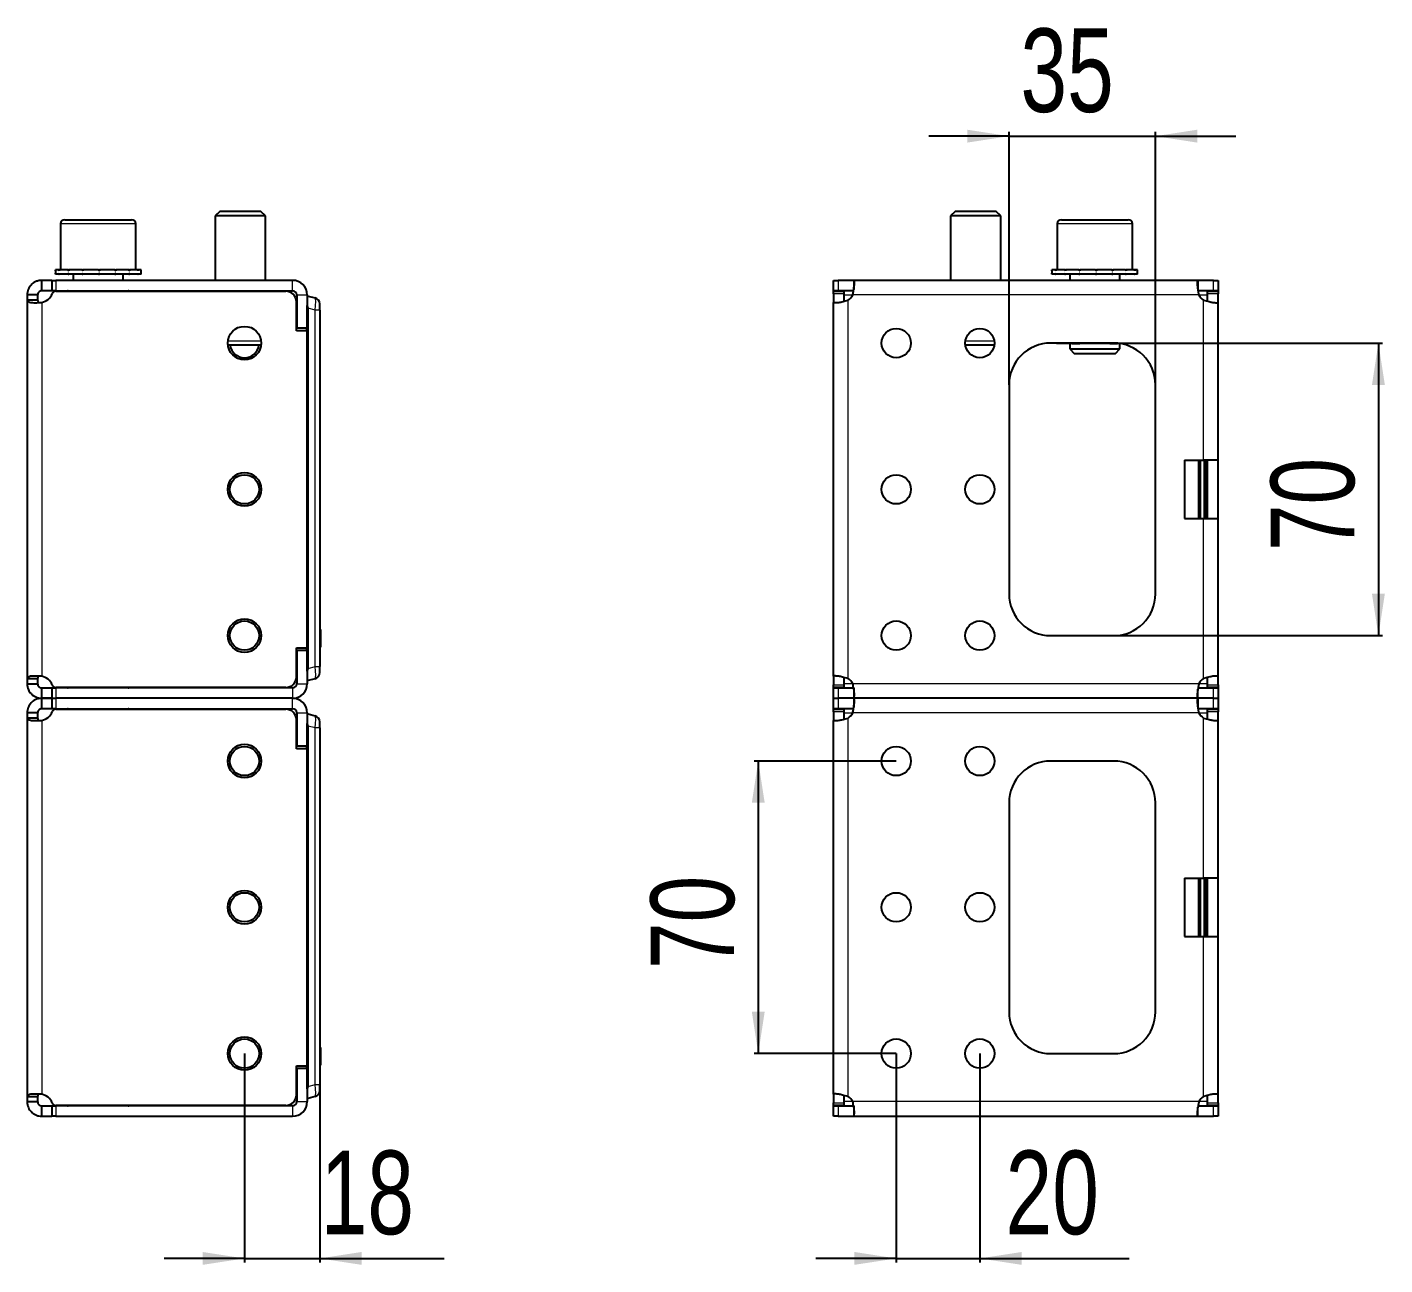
# Model space of a CAD drawing. Header units: millimetres. Extents: x 0 to 2635, y -1008 to 609.
# Drawn here: x 1841.9 to 2166.7, y 253.8 to 550 of the extents above; entities that cross this region are included whole.
import ezdxf

# ---------------------------------------------------------------- set-up
doc = ezdxf.new("R2010")
doc.units = ezdxf.units.MM
doc.layers.add('FORMAT', color=7, linetype='Continuous')
doc.styles.add('SLDTEXTSTYLE0', font='TXT', dxfattribs={"width": 0.75})
doc.dimstyles.new('SLDDIMSTYLE0', dxfattribs={"dimtxt": 20, "dimasz": 10, "dimexe": 0, "dimexo": 0.0625, "dimgap": 5, "dimtad": 2, "dimdec": 1, "dimrnd": 1e-09, "dimzin": 12, "dimdsep": 46, "dimtxsty": 'SLDTEXTSTYLE0', "dimsah": 1, "dimcen": 0.09, "dimadec": 0, "dimazin": 3, "dimtfac": 1, "dimtofl": 0, "dimtmove": 0, "dimatfit": 3, "dimfxl": 0, "dimfrac": 2, "dimtolj": 1, "dimtzin": 12, "dimarcsym": 0})
doc.dimstyles.new('SLDDIMSTYLE1', dxfattribs={"dimtxt": 20, "dimasz": 10, "dimexe": 0, "dimexo": 0.0625, "dimgap": 5, "dimtad": 2, "dimdec": 1, "dimrnd": 1e-09, "dimzin": 12, "dimdsep": 46, "dimtxsty": 'SLDTEXTSTYLE0', "dimsah": 1, "dimcen": 0.09, "dimadec": 0, "dimazin": 3, "dimtfac": 1, "dimtmove": 0, "dimatfit": 0, "dimfxl": 0, "dimfrac": 2, "dimtolj": 1, "dimtzin": 12, "dimarcsym": 0})

# ---------------------------------------------------------------- blocks, each defined once
blk = doc.blocks.new('_D_4')
at = {"layer": 'FORMAT'}
for p, q in [((1893.93, 304.38), (1893.93, 254.38)), ((1911.93, 299.63), (1911.93, 254.38)), ((1893.93, 255.38), (1874.7, 255.38)), ((1893.93, 255.38), (1911.93, 255.38)), ((1911.93, 255.38), (1941.71, 255.38))]:
    blk.add_line(p, q, dxfattribs=at)
for points in [[(1893.93, 255.38), (1883.93, 256.92), (1883.93, 253.85)], [(1911.93, 255.38), (1921.93, 253.85), (1921.93, 256.92)]]:
    blk.add_solid(points, dxfattribs=at)
at = {"layer": 'FORMAT', "insert": (1912.15, 281.17), "char_height": 20, "attachment_point": 1, "style": 'SLDTEXTSTYLE0'}
blk.add_mtext('18', dxfattribs=at)
blk = doc.blocks.new('_D_7')
at = {"layer": 'FORMAT'}
for p, q in [((2101.86, 474.39), (2166.2, 474.39)), ((2165.2, 474.39), (2165.2, 404.39)), ((2101.86, 404.39), (2166.2, 404.39))]:
    blk.add_line(p, q, dxfattribs=at)
for points in [[(2165.2, 474.39), (2163.66, 464.39), (2166.74, 464.39)], [(2165.2, 404.39), (2166.74, 414.39), (2163.66, 414.39)]]:
    blk.add_solid(points, dxfattribs=at)
at = {"layer": 'FORMAT', "insert": (2139.42, 424.61), "char_height": 20, "attachment_point": 1, "rotation": 90, "style": 'SLDTEXTSTYLE0'}
blk.add_mtext('70', dxfattribs=at)
blk = doc.blocks.new('_D_8')
at = {"layer": 'FORMAT'}
for p, q in [((2076.85, 523.89), (2057.62, 523.89)), ((2076.85, 464.4), (2076.85, 524.89)), ((2076.85, 523.89), (2111.85, 523.89)), ((2111.85, 464.4), (2111.85, 524.89)), ((2111.85, 523.89), (2131.08, 523.89))]:
    blk.add_line(p, q, dxfattribs=at)
for points in [[(2076.85, 523.89), (2066.85, 525.43), (2066.85, 522.35)], [(2111.85, 523.89), (2121.85, 522.35), (2121.85, 525.43)]]:
    blk.add_solid(points, dxfattribs=at)
at = {"layer": 'FORMAT', "insert": (2079.57, 549.67), "char_height": 20, "attachment_point": 1, "style": 'SLDTEXTSTYLE0'}
blk.add_mtext('35', dxfattribs=at)
blk = doc.blocks.new('_D_9')
at = {"layer": 'FORMAT'}
for p, q in [((2049.85, 304.38), (2049.85, 254.38)), ((2069.85, 304.38), (2069.85, 254.38)), ((2049.85, 255.38), (2030.62, 255.38)), ((2049.85, 255.38), (2069.85, 255.38)), ((2069.85, 255.38), (2105.56, 255.38))]:
    blk.add_line(p, q, dxfattribs=at)
for points in [[(2049.85, 255.38), (2039.85, 256.92), (2039.85, 253.85)], [(2069.85, 255.38), (2079.85, 253.85), (2079.85, 256.92)]]:
    blk.add_solid(points, dxfattribs=at)
at = {"layer": 'FORMAT', "insert": (2076.01, 281.17), "char_height": 20, "attachment_point": 1, "style": 'SLDTEXTSTYLE0'}
blk.add_mtext('20', dxfattribs=at)
blk = doc.blocks.new('_D_10')
at = {"layer": 'FORMAT'}
for p, q in [((2049.84, 374.39), (2015.84, 374.39)), ((2016.84, 374.39), (2016.84, 304.39)), ((2049.84, 304.39), (2015.84, 304.39))]:
    blk.add_line(p, q, dxfattribs=at)
for points in [[(2016.84, 374.39), (2015.3, 364.39), (2018.38, 364.39)], [(2016.84, 304.39), (2018.38, 314.39), (2015.3, 314.39)]]:
    blk.add_solid(points, dxfattribs=at)
at = {"layer": 'FORMAT', "insert": (1991.06, 324.61), "char_height": 20, "attachment_point": 1, "rotation": 90, "style": 'SLDTEXTSTYLE0'}
blk.add_mtext('70', dxfattribs=at)

msp = doc.modelspace()

# ---------------------------------------------------------------- linework, layer by layer
at = {"color": 7, "linetype": 'Continuous', "lineweight": 25}
for p, q in [((1850.93, 503.89), (1866.93, 503.89)), ((1888.01, 505.89), (1886.93, 504.82)), ((1886.93, 504.82), (1886.93, 489.39)), ((1898.93, 504.82), (1886.93, 504.82)), ((1897.86, 505.89), (1888.01, 505.89)), ((1898.93, 504.82), (1897.86, 505.89)), ((1898.93, 489.39), (1898.93, 504.82)), ((2063.92, 505.89), (2062.85, 504.82)), ((2062.85, 504.82), (2062.85, 489.39)), ((2074.85, 504.82), (2062.85, 504.82)), ((2073.77, 505.89), (2063.92, 505.89)), ((2074.85, 504.82), (2073.77, 505.89)), ((2074.85, 489.39), (2074.85, 504.82)), ((2089.35, 503.89), (2097.16, 503.89)), ((2097.16, 503.89), (2105.35, 503.89)), ((1849.93, 502.89), (1849.93, 491.89)), ((1867.93, 491.89), (1867.93, 502.89)), ((2088.35, 502.89), (2088.35, 491.89)), ((2106.35, 491.89), (2106.35, 502.89)), ((1848.68, 491.89), (1848.68, 490.89)), ((1848.68, 491.89), (1848.69, 491.89)), ((1848.68, 490.89), (1848.69, 490.89)), ((1848.69, 491.89), (1848.69, 491.64)), ((1849.48, 491.89), (1848.69, 491.89)), ((1848.69, 490.89), (1848.69, 491.14)), ((1849.48, 490.89), (1848.69, 490.89)), ((1849.48, 491.89), (1849.58, 491.89)), ((1849.48, 490.89), (1849.58, 490.89)), ((1849.58, 491.89), (1849.58, 491.64)), ((1851.72, 491.89), (1849.58, 491.89)), ((1849.58, 490.89), (1849.58, 491.14)), ((1851.72, 490.89), (1849.58, 490.89)), ((1851.72, 491.89), (1851.9, 491.89)), ((1851.72, 490.89), (1851.9, 490.89)), ((1851.9, 491.89), (1851.9, 491.64)), ((1855.06, 491.89), (1851.9, 491.89)), ((1851.9, 490.89), (1851.9, 491.14)), ((1855.06, 490.89), (1851.9, 490.89)), ((1852.93, 490.89), (1852.93, 489.39)), ((1855.06, 491.89), (1855.29, 491.89)), ((1855.06, 490.89), (1855.29, 490.89)), ((1855.29, 491.89), (1855.29, 491.64)), ((1858.98, 491.89), (1855.29, 491.89)), ((1855.29, 490.89), (1855.29, 491.14)), ((1858.98, 490.89), (1855.29, 490.89)), ((1858.98, 491.89), (1859.07, 491.89)), ((1858.98, 490.89), (1859.16, 490.89)), ((1859.16, 490.89), (1859.23, 490.89)), ((1859.2, 491.89), (1859.23, 491.89)), ((1859.23, 491.89), (1859.23, 491.64)), ((1862.9, 491.89), (1859.23, 491.89)), ((1859.23, 490.89), (1859.23, 491.14)), ((1862.9, 490.89), (1859.23, 490.89)), ((1862.9, 491.89), (1863.13, 491.89)), ((1862.9, 490.89), (1863.13, 490.89)), ((1863.13, 491.89), (1863.13, 491.64)), ((1866.22, 491.89), (1863.13, 491.89)), ((1863.13, 490.89), (1863.13, 491.14)), ((1866.22, 490.89), (1863.13, 490.89)), ((1864.93, 489.39), (1864.93, 490.89)), ((1866.22, 491.89), (1866.39, 491.89)), ((1866.22, 490.89), (1866.39, 490.89)), ((1866.39, 491.89), (1866.39, 491.64)), ((1868.42, 491.89), (1866.39, 491.89)), ((1866.39, 490.89), (1866.39, 491.14)), ((1868.42, 490.89), (1866.39, 490.89)), ((1868.42, 491.89), (1868.51, 491.89)), ((1868.42, 490.89), (1868.51, 490.89)), ((1868.51, 491.89), (1868.51, 491.64)), ((1869.18, 491.89), (1868.51, 491.89)), ((1868.51, 490.89), (1868.51, 491.14)), ((1869.18, 490.89), (1868.51, 490.89)), ((1869.18, 490.89), (1869.18, 491.89)), ((2087.1, 491.89), (2087.1, 490.89)), ((2087.1, 491.89), (2087.1, 491.64)), ((2087.93, 491.89), (2087.1, 491.89)), ((2087.1, 491.89), (2087.1, 491.89)), ((2087.1, 490.89), (2087.1, 491.14)), ((2087.93, 490.89), (2087.1, 490.89)), ((2087.1, 490.89), (2087.1, 490.89)), ((2087.93, 491.89), (2088.04, 491.89)), ((2087.93, 490.89), (2088.04, 490.89)), ((2088.04, 491.89), (2088.04, 491.64)), ((2090.2, 491.89), (2088.04, 491.89)), ((2088.04, 490.89), (2088.04, 491.14)), ((2090.2, 490.89), (2088.04, 490.89)), ((2090.2, 491.89), (2090.38, 491.89)), ((2090.2, 490.89), (2090.38, 490.89)), ((2090.38, 491.89), (2090.38, 491.64)), ((2093.56, 491.89), (2090.38, 491.89)), ((2090.38, 490.89), (2090.38, 491.14)), ((2093.56, 490.89), (2090.38, 490.89)), ((2091.35, 490.89), (2091.35, 489.39)), ((2093.56, 491.89), (2093.79, 491.89)), ((2093.56, 490.89), (2093.79, 490.89)), ((2093.79, 491.89), (2093.79, 491.64)), ((2097.49, 491.89), (2093.79, 491.89)), ((2093.79, 490.89), (2093.79, 491.14)), ((2097.49, 490.89), (2093.79, 490.89)), ((2097.49, 491.89), (2097.57, 491.89)), ((2097.49, 490.89), (2097.64, 490.89)), ((2097.64, 490.89), (2097.74, 490.89)), ((2097.69, 491.89), (2097.74, 491.89)), ((2097.74, 491.89), (2097.74, 491.64)), ((2101.4, 491.89), (2097.74, 491.89)), ((2097.74, 490.89), (2097.74, 491.14)), ((2101.4, 490.89), (2097.74, 490.89)), ((2101.4, 491.89), (2101.63, 491.89)), ((2101.4, 490.89), (2101.63, 490.89)), ((2101.63, 491.89), (2101.63, 491.64)), ((2104.7, 491.89), (2101.63, 491.89)), ((2101.63, 490.89), (2101.63, 491.14)), ((2104.7, 490.89), (2101.63, 490.89)), ((2103.35, 489.39), (2103.35, 490.89)), ((2104.7, 491.89), (2104.87, 491.89)), ((2104.7, 490.89), (2104.87, 490.89)), ((2104.87, 491.89), (2104.87, 491.64)), ((2106.87, 491.89), (2104.87, 491.89)), ((2104.87, 490.89), (2104.87, 491.14)), ((2106.87, 490.89), (2104.87, 490.89)), ((2106.87, 491.89), (2106.96, 491.89)), ((2106.87, 490.89), (2106.96, 490.89)), ((2106.96, 491.89), (2106.96, 491.64)), ((2107.6, 491.89), (2106.96, 491.89)), ((2106.96, 490.89), (2106.96, 491.14)), ((2107.6, 490.89), (2106.96, 490.89)), ((2107.6, 490.89), (2107.6, 491.89)), ((1845.43, 486.89), (1845.43, 489.39)), ((1847.83, 489.39), (1845.43, 489.39)), ((1847.83, 489.39), (1847.83, 486.89)), ((1847.83, 489.39), (1848.83, 489.39)), ((1905.43, 489.39), (1848.83, 489.39)), ((2034.85, 486.89), (2034.85, 489.39)), ((2034.85, 489.39), (2035.96, 489.39)), ((2039.68, 489.39), (2035.96, 489.39)), ((2122.01, 489.39), (2039.68, 489.39)), ((2039.68, 489.39), (2039.68, 487.18)), ((2122.01, 489.39), (2122.01, 486.89)), ((2125.74, 489.39), (2122.01, 489.39)), ((2125.74, 489.39), (2126.85, 489.39)), ((2126.85, 489.39), (2126.85, 486.89)), ((1841.93, 485.89), (1841.93, 484.67)), ((1844.43, 485.89), (1841.93, 485.89)), ((1841.93, 484.67), (1841.93, 394.11)), ((1844.43, 484.67), (1841.93, 484.67)), ((1844.43, 485.89), (1844.43, 484.67)), ((1847.84, 486.89), (1845.43, 486.89)), ((1848.83, 486.89), (1847.83, 486.89)), ((1848.83, 486.89), (1905.43, 486.89)), ((1848.86, 486.79), (1903.83, 486.79)), ((1882.68, 486.89), (1882.68, 486.79)), ((1882.97, 486.89), (1882.97, 486.79)), ((1884.66, 486.89), (1884.66, 486.79)), ((1887.61, 486.89), (1887.61, 486.79)), ((1891.37, 486.89), (1891.37, 486.79)), ((1895.36, 486.89), (1895.36, 486.79)), ((1898.99, 486.89), (1898.99, 486.79)), ((1901.69, 486.89), (1901.69, 486.79)), ((1903.06, 486.89), (1903.06, 486.79)), ((1903.18, 486.79), (1903.18, 486.89)), ((1906.33, 477.29), (1906.33, 484.29)), ((1906.43, 485.89), (1906.43, 477.94)), ((1908.93, 485.89), (1908.93, 477.94)), ((1908.93, 485.64), (1909.13, 485.64)), ((1909.13, 485.64), (1910.82, 485.19)), ((2035.96, 486.89), (2034.85, 486.89)), ((2034.85, 486.89), (2034.85, 486.79)), ((2034.85, 486.79), (2037.35, 486.79)), ((2034.85, 486.18), (2034.85, 486.79)), ((2034.85, 486.18), (2034.85, 484.12)), ((2034.85, 394.67), (2034.85, 484.12)), ((2034.85, 484.12), (2035.94, 484.12)), ((2039.68, 486.89), (2035.96, 486.89)), ((2037.35, 486.79), (2037.35, 486.18)), ((2037.35, 486.18), (2037.35, 484.36)), ((2125.74, 486.89), (2122.01, 486.89)), ((2124.35, 486.79), (2126.85, 486.79)), ((2124.35, 486.18), (2124.35, 486.79)), ((2124.35, 484.34), (2124.35, 486.18)), ((2126.85, 486.89), (2125.74, 486.89)), ((2126.85, 486.79), (2126.85, 486.89)), ((2126.85, 486.79), (2126.85, 486.18)), ((2126.85, 484.12), (2126.85, 486.18)), ((2126.85, 446.39), (2126.85, 484.12)), ((1908.93, 395.92), (1908.93, 483.37)), ((1909.13, 396.54), (1909.13, 482.74)), ((1911.93, 482.29), (1911.93, 483.74)), ((1911.93, 482.29), (1911.93, 407.84)), ((1906.33, 478.87), (1906.43, 478.66)), ((1908.93, 477.94), (1906.43, 477.94)), ((1908.93, 477.29), (1906.33, 477.29)), ((1908.93, 477.29), (1908.93, 401.49)), ((2101.85, 474.39), (2086.85, 474.39)), ((2088.52, 474.29), (2088.5, 474.29)), ((2088.52, 474.29), (2088.52, 474.29)), ((2088.62, 474.29), (2088.52, 474.29)), ((2088.62, 474.39), (2088.62, 474.29)), ((2091.87, 474.29), (2088.62, 474.29)), ((2091.35, 474.29), (2091.35, 472.97)), ((2091.87, 474.29), (2093.77, 474.29)), ((2094.32, 474.29), (2093.77, 474.29)), ((2100.37, 474.29), (2094.32, 474.29)), ((2100.92, 474.29), (2100.37, 474.29)), ((2100.92, 474.29), (2102.82, 474.29)), ((2103.26, 474.29), (2102.82, 474.29)), ((2103.35, 472.97), (2103.35, 474.28)), ((1897.9, 473.89), (1889.96, 473.89)), ((2073.31, 473.89), (2066.38, 473.89)), ((2091.35, 472.97), (2092.42, 471.89)), ((2091.35, 472.97), (2097.21, 472.97)), ((2092.42, 471.89), (2097.23, 471.89)), ((2097.21, 472.97), (2103.35, 472.97)), ((2097.23, 471.89), (2102.27, 471.89)), ((2102.27, 471.89), (2103.35, 472.97)), ((2076.85, 464.39), (2076.85, 414.39)), ((2111.85, 414.39), (2111.85, 464.39)), ((2118.85, 446.39), (2123.35, 446.39)), ((2118.85, 446.39), (2118.85, 432.39)), ((2126.85, 446.39), (2123.35, 446.39)), ((2124.35, 432.39), (2124.35, 446.39)), ((2126.85, 432.39), (2126.85, 446.39)), ((2118.85, 432.39), (2123.35, 432.39)), ((2123.35, 432.39), (2126.85, 432.39)), ((2126.85, 394.67), (2126.85, 432.39)), ((1911.93, 407.84), (1911.93, 399.64)), ((1912.13, 405.9), (1911.93, 405.9)), ((1912.13, 405.86), (1911.93, 405.86)), ((1912.13, 405.84), (1911.93, 405.84)), ((1912.13, 405.4), (1912.13, 402.08)), ((2086.85, 404.39), (2101.85, 404.39)), ((1906.33, 401.49), (1908.93, 401.49)), ((1906.33, 394.49), (1906.33, 401.49)), ((1906.33, 400.41), (1906.43, 400.63)), ((1906.43, 400.84), (1906.43, 392.89)), ((1908.93, 400.84), (1906.43, 400.84)), ((1908.93, 400.84), (1908.93, 392.89)), ((1912.13, 401.64), (1911.93, 401.64)), ((1912.13, 401.59), (1911.93, 401.59)), ((1911.93, 399.64), (1911.93, 396.99)), ((1911.93, 395.54), (1911.93, 396.99)), ((1841.93, 394.11), (1844.43, 394.11)), ((1841.93, 394.11), (1841.93, 392.89)), ((1844.43, 394.11), (1844.43, 392.89)), ((1909.13, 393.64), (1908.93, 393.64)), ((1910.82, 394.09), (1909.13, 393.64)), ((2034.85, 394.67), (2034.85, 392.6)), ((2037.35, 394.44), (2037.35, 392.6)), ((2124.35, 392.6), (2124.35, 394.42)), ((2126.85, 394.67), (2125.75, 394.67)), ((2126.85, 392.6), (2126.85, 394.67)), ((1841.93, 392.89), (1844.43, 392.89)), ((1844.43, 392.89), (1844.52, 392.48)), ((1845.43, 389.39), (1845.43, 391.89)), ((1845.43, 391.89), (1847.83, 391.89)), ((1847.83, 391.89), (1847.83, 389.39)), ((1847.83, 391.89), (1848.83, 391.89)), ((1905.43, 391.89), (1848.83, 391.89)), ((1903.83, 391.99), (1848.86, 391.99)), ((2034.85, 391.99), (2034.85, 392.6)), ((2037.35, 391.99), (2034.85, 391.99)), ((2034.85, 391.99), (2034.85, 391.89)), ((2034.85, 389.39), (2034.85, 391.89)), ((2034.85, 391.89), (2035.96, 391.89)), ((2035.96, 391.89), (2039.68, 391.89)), ((2037.35, 392.6), (2037.35, 391.99)), ((2039.68, 391.89), (2039.68, 389.39)), ((2122.01, 391.89), (2125.74, 391.89)), ((2122.01, 389.39), (2122.01, 391.61)), ((2124.35, 391.99), (2124.35, 392.6)), ((2126.85, 391.99), (2124.35, 391.99)), ((2125.74, 391.89), (2126.85, 391.89)), ((2126.85, 392.6), (2126.85, 391.99)), ((2126.85, 391.89), (2126.85, 391.99)), ((2126.85, 391.89), (2126.85, 389.39)), ((1845.43, 386.89), (1845.43, 389.39)), ((1847.84, 389.39), (1845.43, 389.39)), ((1845.43, 389.39), (1847.83, 389.39)), ((1847.83, 386.89), (1845.43, 386.89)), ((1847.83, 389.39), (1847.83, 386.89)), ((1847.83, 389.39), (1848.83, 389.39)), ((1848.83, 386.89), (1847.83, 386.89)), ((1905.43, 389.39), (1848.83, 389.39)), ((1848.83, 386.89), (1905.43, 386.89)), ((1848.86, 386.79), (1903.83, 386.79)), ((2034.85, 386.89), (2034.85, 389.39)), ((2034.85, 389.39), (2035.96, 389.39)), ((2035.96, 386.89), (2034.85, 386.89)), ((2034.85, 386.89), (2034.85, 386.79)), ((2034.85, 386.79), (2037.35, 386.79)), ((2034.85, 386.18), (2034.85, 386.79)), ((2039.68, 389.39), (2035.96, 389.39)), ((2039.68, 386.89), (2035.96, 386.89)), ((2037.35, 386.79), (2037.35, 386.18)), ((2122.01, 389.39), (2039.68, 389.39)), ((2039.68, 389.39), (2039.68, 387.18)), ((2122.01, 389.39), (2122.01, 386.89)), ((2125.74, 389.39), (2122.01, 389.39)), ((2125.74, 386.89), (2122.01, 386.89)), ((2124.35, 386.79), (2126.85, 386.79)), ((2124.35, 386.18), (2124.35, 386.79)), ((2125.74, 389.39), (2126.85, 389.39)), ((2126.85, 386.89), (2125.74, 386.89)), ((2126.85, 389.39), (2126.85, 386.89)), ((2126.85, 386.79), (2126.85, 386.89)), ((2126.85, 386.79), (2126.85, 386.18)), ((1844.43, 385.89), (1841.93, 385.89)), ((1841.93, 385.89), (1841.93, 384.67)), ((1841.93, 384.67), (1841.93, 294.11)), ((1844.43, 384.67), (1841.93, 384.67)), ((1844.43, 385.89), (1844.43, 384.67)), ((1906.33, 377.29), (1906.33, 384.29)), ((1906.43, 385.89), (1906.43, 377.94)), ((1908.93, 385.89), (1908.93, 377.94)), ((1908.93, 385.64), (1909.13, 385.64)), ((1908.93, 295.92), (1908.93, 383.37)), ((1909.13, 385.64), (1910.82, 385.19)), ((1911.93, 382.29), (1911.93, 383.74)), ((2034.85, 386.18), (2034.85, 384.12)), ((2034.85, 294.67), (2034.85, 384.12)), ((2034.85, 384.12), (2035.94, 384.12)), ((2037.35, 386.18), (2037.35, 384.36)), ((2124.35, 384.34), (2124.35, 386.18)), ((2126.85, 384.12), (2126.85, 386.18)), ((2126.85, 346.39), (2126.85, 384.12)), ((1909.13, 296.54), (1909.13, 382.74)), ((1911.93, 382.29), (1911.93, 307.84)), ((1906.33, 378.87), (1906.43, 378.66)), ((1908.93, 377.29), (1906.33, 377.29)), ((1908.93, 377.94), (1906.43, 377.94)), ((1908.93, 377.29), (1908.93, 301.49)), ((2101.85, 374.39), (2086.85, 374.39)), ((2076.85, 364.39), (2076.85, 314.39)), ((2111.85, 314.39), (2111.85, 364.39)), ((2118.85, 346.39), (2123.35, 346.39)), ((2118.85, 346.39), (2118.85, 332.39)), ((2126.85, 346.39), (2123.35, 346.39)), ((2124.35, 332.39), (2124.35, 346.39)), ((2126.85, 332.39), (2126.85, 346.39)), ((2118.85, 332.39), (2123.35, 332.39)), ((2123.35, 332.39), (2126.85, 332.39)), ((2126.85, 294.67), (2126.85, 332.39)), ((1911.93, 307.84), (1911.93, 299.64)), ((1912.13, 305.9), (1911.93, 305.9)), ((1912.13, 305.86), (1911.93, 305.86)), ((1912.13, 305.84), (1911.93, 305.84)), ((1912.13, 305.4), (1912.13, 302.08)), ((2086.85, 304.39), (2101.85, 304.39)), ((1906.33, 301.49), (1908.93, 301.49)), ((1906.33, 294.49), (1906.33, 301.49)), ((1906.33, 300.41), (1906.43, 300.63)), ((1906.43, 300.84), (1906.43, 292.89)), ((1908.93, 300.84), (1906.43, 300.84)), ((1908.93, 300.84), (1908.93, 292.89)), ((1912.13, 301.64), (1911.93, 301.64)), ((1912.13, 301.59), (1911.93, 301.59)), ((1911.93, 299.64), (1911.93, 296.99)), ((1911.93, 295.54), (1911.93, 296.99)), ((1841.93, 294.11), (1844.43, 294.11)), ((1841.93, 294.11), (1841.93, 292.89)), ((1841.93, 292.89), (1844.43, 292.89)), ((1844.43, 294.11), (1844.43, 292.89)), ((1909.13, 293.64), (1908.93, 293.64)), ((1910.82, 294.09), (1909.13, 293.64)), ((2034.85, 294.67), (2034.85, 292.6)), ((2034.85, 291.99), (2034.85, 292.6)), ((2037.35, 294.44), (2037.35, 292.6)), ((2037.35, 292.6), (2037.35, 291.99)), ((2124.35, 292.6), (2124.35, 294.42)), ((2124.35, 291.99), (2124.35, 292.6)), ((2126.85, 294.67), (2125.75, 294.67)), ((2126.85, 292.6), (2126.85, 294.67)), ((2126.85, 292.6), (2126.85, 291.99)), ((1845.43, 289.39), (1845.43, 291.89)), ((1845.43, 291.89), (1847.83, 291.89)), ((1845.43, 289.39), (1847.83, 289.39)), ((1847.83, 291.89), (1847.83, 289.39)), ((1847.83, 291.89), (1848.83, 291.89)), ((1848.83, 289.39), (1847.83, 289.39)), ((1905.43, 291.89), (1848.83, 291.89)), ((1848.83, 289.39), (1905.43, 289.39)), ((1903.83, 291.99), (1848.86, 291.99)), ((2037.35, 291.99), (2034.85, 291.99)), ((2034.85, 291.99), (2034.85, 291.89)), ((2034.85, 289.39), (2034.85, 291.89)), ((2034.85, 291.89), (2035.96, 291.89)), ((2035.96, 289.39), (2034.85, 289.39)), ((2035.96, 291.89), (2039.68, 291.89)), ((2035.96, 289.39), (2039.68, 289.39)), ((2039.68, 291.89), (2039.68, 289.39)), ((2039.68, 289.39), (2122.01, 289.39)), ((2122.01, 291.89), (2125.74, 291.89)), ((2122.01, 289.39), (2122.01, 291.61)), ((2122.01, 289.39), (2125.74, 289.39)), ((2126.85, 291.99), (2124.35, 291.99)), ((2125.74, 291.89), (2126.85, 291.89)), ((2126.85, 289.39), (2125.74, 289.39)), ((2126.85, 291.89), (2126.85, 291.99)), ((2126.85, 291.89), (2126.85, 289.39))]:
    msp.add_line(p, q, dxfattribs=at)
at = {"color": 8, "linetype": 'Continuous', "lineweight": 18}
for p, q in [((1867.93, 502.89), (1849.93, 502.89)), ((2097.14, 502.89), (2088.35, 502.89)), ((2106.35, 502.89), (2097.14, 502.89)), ((1848.83, 489.39), (1848.83, 486.89)), ((1905.43, 486.89), (1905.43, 489.39)), ((2035.96, 489.39), (2035.96, 486.89)), ((2125.74, 486.89), (2125.74, 489.39)), ((1845.43, 484.12), (1845.43, 394.67)), ((1906.43, 485.89), (1908.93, 485.89)), ((2037.35, 486.18), (2034.85, 486.18)), ((2037.35, 485.89), (2039.43, 485.89)), ((2038.35, 394.11), (2038.35, 484.67)), ((2122.26, 485.89), (2039.43, 485.89)), ((2122.26, 485.89), (2124.35, 485.89)), ((2123.35, 446.39), (2123.35, 484.67)), ((2126.85, 486.18), (2124.35, 486.18)), ((1910.82, 482.29), (1909.13, 482.74)), ((1910.82, 396.99), (1910.82, 482.29)), ((1911.93, 482.29), (1910.82, 482.29)), ((1908.74, 477.29), (1908.74, 477.94)), ((1889.96, 474.89), (1897.9, 474.89)), ((2066.38, 474.89), (2073.31, 474.89)), ((2093.77, 474.39), (2093.77, 474.29)), ((2094.32, 474.39), (2094.32, 474.29)), ((2100.37, 474.39), (2100.37, 474.29)), ((2100.92, 474.39), (2100.92, 474.29)), ((2122.15, 432.39), (2122.15, 446.39)), ((2122.35, 446.39), (2122.35, 432.39)), ((2122.46, 432.39), (2122.46, 446.39)), ((2122.66, 446.39), (2122.66, 432.39)), ((2123.54, 432.39), (2123.54, 446.39)), ((2123.74, 446.39), (2123.74, 432.39)), ((2123.84, 432.39), (2123.84, 446.39)), ((2124.04, 446.39), (2124.04, 432.39)), ((2123.35, 394.11), (2123.35, 432.39)), ((1912.13, 405.4), (1911.93, 405.4)), ((1908.74, 400.84), (1908.74, 401.49)), ((1912.13, 402.08), (1911.93, 402.08)), ((1909.13, 396.54), (1910.82, 396.99)), ((1910.82, 396.99), (1911.93, 396.99)), ((1848.83, 391.89), (1848.83, 389.39)), ((1905.43, 391.89), (1905.43, 389.39)), ((1906.43, 392.89), (1908.93, 392.89)), ((2034.85, 392.6), (2037.35, 392.6)), ((2035.96, 391.89), (2035.96, 389.39)), ((2039.43, 392.89), (2037.35, 392.89)), ((2122.26, 392.89), (2039.43, 392.89)), ((2124.35, 392.89), (2122.26, 392.89)), ((2124.35, 392.6), (2126.85, 392.6)), ((2125.74, 389.39), (2125.74, 391.89)), ((1848.83, 389.39), (1848.83, 386.89)), ((1905.43, 386.89), (1905.43, 389.39)), ((2035.96, 389.39), (2035.96, 386.89)), ((2125.74, 386.89), (2125.74, 389.39)), ((1845.43, 384.12), (1845.43, 294.67)), ((1906.43, 385.89), (1908.93, 385.89)), ((2037.35, 386.18), (2034.85, 386.18)), ((2037.35, 385.89), (2039.43, 385.89)), ((2038.35, 294.11), (2038.35, 384.67)), ((2122.26, 385.89), (2039.43, 385.89)), ((2122.26, 385.89), (2124.35, 385.89)), ((2123.35, 346.39), (2123.35, 384.67)), ((2126.85, 386.18), (2124.35, 386.18)), ((1910.82, 382.29), (1909.13, 382.74)), ((1910.82, 296.99), (1910.82, 382.29)), ((1911.93, 382.29), (1910.82, 382.29)), ((1908.74, 377.29), (1908.74, 377.94)), ((2122.15, 332.39), (2122.15, 346.39)), ((2122.35, 346.39), (2122.35, 332.39)), ((2122.46, 332.39), (2122.46, 346.39)), ((2122.66, 346.39), (2122.66, 332.39)), ((2123.54, 332.39), (2123.54, 346.39)), ((2123.74, 346.39), (2123.74, 332.39)), ((2123.84, 332.39), (2123.84, 346.39)), ((2124.04, 346.39), (2124.04, 332.39)), ((2123.35, 294.11), (2123.35, 332.39)), ((1912.13, 305.4), (1911.93, 305.4)), ((1912.13, 302.08), (1911.93, 302.08)), ((1908.74, 300.84), (1908.74, 301.49)), ((1909.13, 296.54), (1910.82, 296.99)), ((1910.82, 296.99), (1911.93, 296.99)), ((1906.43, 292.89), (1908.93, 292.89)), ((2034.85, 292.6), (2037.35, 292.6)), ((2039.43, 292.89), (2037.35, 292.89)), ((2122.26, 292.89), (2039.43, 292.89)), ((2124.35, 292.89), (2122.26, 292.89)), ((2124.35, 292.6), (2126.85, 292.6)), ((1848.83, 291.89), (1848.83, 289.39)), ((1905.43, 291.89), (1905.43, 289.39)), ((2035.96, 291.89), (2035.96, 289.39)), ((2125.74, 289.39), (2125.74, 291.89))]:
    msp.add_line(p, q, dxfattribs=at)
at = {"color": 7, "linetype": 'Continuous', "lineweight": 25}
for centre, radius in [((1893.93, 474.39), 4), ((2049.85, 474.39), 3.5), ((2069.85, 474.39), 3.5), ((1893.93, 439.39), 4), ((1893.93, 439.39), 3.5), ((2049.85, 439.39), 3.5), ((2069.85, 439.39), 3.5), ((1893.93, 404.39), 4), ((1893.93, 404.39), 3.5), ((2049.85, 404.39), 3.5), ((2069.85, 404.39), 3.5), ((1893.93, 374.39), 4), ((1893.93, 374.39), 3.5), ((2049.85, 374.39), 3.5), ((2069.85, 374.39), 3.5), ((1893.93, 339.39), 4), ((1893.93, 339.39), 3.5), ((2049.85, 339.39), 3.5), ((2069.85, 339.39), 3.5), ((1893.93, 304.39), 4), ((1893.93, 304.39), 3.5), ((2049.85, 304.39), 3.5), ((2069.85, 304.39), 3.5)]:
    msp.add_circle(centre, radius, dxfattribs=at)
for centre, radius, start, end in [((1850.93, 502.89), 1, 90, 180), ((1866.93, 502.89), 1, 0, 90), ((2089.35, 502.89), 1, 90, 180), ((2105.35, 502.89), 1, 0, 90), ((1905.43, 485.89), 3.5, 360, 90), ((1844.71, 487.54), 3.5, 281.8948, 337.1146), ((1848.86, 485.79), 1, 90, 157.1146), ((1851.58, 486.54), 0.35, 45.5847, 90), ((1866.28, 486.54), 0.35, 90, 134.4153), ((1903.83, 484.29), 2.5, 360, 90), ((1905.43, 485.89), 1, 360, 90), ((1910.43, 483.74), 1.5, 0, 75), ((2036.35, 487.54), 3.5, 304.8499, 331.8729), ((2125.35, 487.54), 3.5, 208.1271, 235.1501), ((2086.85, 464.39), 10, 90, 180), ((2101.85, 464.39), 10, 0, 90), ((1893.93, 474.39), 3.5, 188.2132, 351.7868), ((2086.85, 414.39), 10, 180, 270), ((2101.85, 414.39), 10, 270, 0), ((1844.71, 391.24), 3.5, 22.8854, 78.1052), ((1903.83, 394.49), 2.5, 270, 0), ((1910.43, 395.54), 1.5, 285, 0), ((2036.35, 391.24), 3.5, 28.1271, 55.1501), ((2125.35, 391.24), 3.5, 124.8499, 151.8729), ((1848.86, 392.99), 1, 202.8854, 270), ((1851.58, 392.24), 0.35, 270, 314.4153), ((1866.28, 392.24), 0.35, 225.5847, 270), ((1905.43, 392.89), 3.5, 270, 0), ((1905.43, 392.89), 1, 270, 0), ((1848.86, 385.79), 1, 90, 157.1146), ((1851.58, 386.54), 0.35, 45.5847, 90), ((1866.28, 386.54), 0.35, 90, 134.4153), ((1903.83, 384.29), 2.5, 360, 90), ((1905.43, 385.89), 3.5, 360, 90), ((1905.43, 385.89), 1, 360, 90), ((1844.71, 387.54), 3.5, 281.8948, 337.1146), ((1910.43, 383.74), 1.5, 0, 75), ((2036.35, 387.54), 3.5, 304.8499, 331.8729), ((2125.35, 387.54), 3.5, 208.1271, 235.1501), ((2086.85, 364.39), 10, 90, 180), ((2101.85, 364.39), 10, 0, 90), ((2086.85, 314.39), 10, 180, 270), ((2101.85, 314.39), 10, 270, 0), ((1844.71, 291.24), 3.5, 22.8854, 78.1052), ((1848.86, 292.99), 1, 202.8854, 270), ((1903.83, 294.49), 2.5, 270, 0), ((1905.43, 292.89), 3.5, 270, 0), ((1905.43, 292.89), 1, 270, 0), ((1910.43, 295.54), 1.5, 285, 0), ((2036.35, 291.24), 3.5, 28.1271, 55.1501), ((2125.35, 291.24), 3.5, 124.8499, 151.8729), ((1851.58, 292.24), 0.35, 270, 314.4153), ((1866.28, 292.24), 0.35, 225.5847, 270)]:
    msp.add_arc(centre, radius, start, end, dxfattribs=at)
at = {"color": 8, "linetype": 'Continuous', "lineweight": 18}
for centre, major_axis, start_param, end_param in [((1910.43, 482.19), (0.38, 3), 4.762686, 6.266445), ((1910.43, 397.1), (-0.38, 3), 3.158333, 4.662092), ((1910.43, 382.19), (0.38, 3), 4.762686, 6.266445), ((1910.43, 297.1), (-0.38, 3), 3.158333, 4.662092)]:
    msp.add_ellipse(centre, major_axis=major_axis, ratio=0.123038, start_param=start_param, end_param=end_param, dxfattribs=at)
at = {"color": 7, "linetype": 'Continuous', "lineweight": 25}
for centre, major_axis, start_param, end_param in [((1897.54, 485.64), (11.57, -3.1), 0.067037, 0.253072), ((1897.54, 393.64), (11.57, 3.1), 6.030113, 6.216148), ((1897.54, 385.64), (11.57, -3.1), 0.067037, 0.253072), ((1897.54, 293.64), (11.57, 3.1), 6.030113, 6.216148)]:
    msp.add_ellipse(centre, major_axis=major_axis, ratio=0.250563, start_param=start_param, end_param=end_param, dxfattribs=at)
for points, knots in [([(1848.69, 491.64), (1848.69, 491.68), (1848.68, 491.75), (1848.68, 491.83), (1848.68, 491.87), (1848.68, 491.89)], [0, 0, 0, 0, 0.499981, 0.749988, 1, 1, 1, 1]), ([(1848.68, 490.89), (1848.68, 490.91), (1848.68, 490.95), (1848.68, 491.04), (1848.69, 491.1), (1848.69, 491.14)], [0, 0, 0, 0, 0.25014, 0.50028, 1, 1, 1, 1]), ([(1849.58, 491.64), (1849.57, 491.68), (1849.54, 491.75), (1849.51, 491.83), (1849.49, 491.87), (1849.48, 491.89)], [0, 0, 0, 0, 0.499981, 0.749988, 1, 1, 1, 1]), ([(1849.48, 490.89), (1849.49, 490.91), (1849.51, 490.95), (1849.54, 491.04), (1849.57, 491.1), (1849.58, 491.14)], [0, 0, 0, 0, 0.25014, 0.50028, 1, 1, 1, 1]), ([(1851.9, 491.64), (1851.87, 491.68), (1851.83, 491.75), (1851.77, 491.83), (1851.74, 491.87), (1851.72, 491.89)], [0, 0, 0, 0, 0.499981, 0.749988, 1, 1, 1, 1]), ([(1851.72, 490.89), (1851.74, 490.91), (1851.77, 490.95), (1851.83, 491.04), (1851.87, 491.1), (1851.9, 491.14)], [0, 0, 0, 0, 0.25014, 0.50028, 1, 1, 1, 1]), ([(1855.29, 491.64), (1855.25, 491.68), (1855.19, 491.75), (1855.12, 491.83), (1855.08, 491.87), (1855.06, 491.89)], [0, 0, 0, 0, 0.4999808, 0.7499881, 1, 1, 1, 1]), ([(1855.06, 490.89), (1855.08, 490.91), (1855.12, 490.95), (1855.19, 491.04), (1855.25, 491.1), (1855.29, 491.14)], [0, 0, 0, 0, 0.25014, 0.50028, 1, 1, 1, 1]), ([(1859.23, 491.64), (1859.19, 491.68), (1859.13, 491.75), (1859.05, 491.83), (1859.01, 491.87), (1858.98, 491.89)], [0, 0, 0, 0, 0.499981, 0.749988, 1, 1, 1, 1]), ([(1858.98, 490.89), (1859.01, 490.91), (1859.05, 490.95), (1859.13, 491.04), (1859.19, 491.1), (1859.23, 491.14)], [0, 0, 0, 0, 0.2501401, 0.5002802, 1, 1, 1, 1]), ([(1859.23, 491.64), (1859.22, 491.71), (1859.2, 491.84), (1859.17, 491.88), (1859.16, 491.89)], [0, 0, 0, 0, 0.561794, 1, 1, 1, 1]), ([(1859.23, 491.14), (1859.22, 491.07), (1859.2, 490.94), (1859.17, 490.91), (1859.16, 490.89)], [0, 0, 0, 0, 0.561794, 1, 1, 1, 1]), ([(1863.13, 491.64), (1863.09, 491.68), (1863.04, 491.75), (1862.96, 491.83), (1862.92, 491.87), (1862.9, 491.89)], [0, 0, 0, 0, 0.499981, 0.749988, 1, 1, 1, 1]), ([(1862.9, 490.89), (1862.92, 490.91), (1862.96, 490.95), (1863.04, 491.04), (1863.09, 491.1), (1863.13, 491.14)], [0, 0, 0, 0, 0.25014, 0.50028, 1, 1, 1, 1]), ([(1866.39, 491.64), (1866.36, 491.68), (1866.32, 491.75), (1866.26, 491.83), (1866.23, 491.87), (1866.22, 491.89)], [0, 0, 0, 0, 0.499981, 0.749988, 1, 1, 1, 1]), ([(1866.22, 490.89), (1866.23, 490.91), (1866.26, 490.95), (1866.32, 491.04), (1866.36, 491.1), (1866.39, 491.14)], [0, 0, 0, 0, 0.25014, 0.50028, 1, 1, 1, 1]), ([(1868.51, 491.64), (1868.5, 491.68), (1868.48, 491.75), (1868.45, 491.83), (1868.43, 491.87), (1868.42, 491.89)], [0, 0, 0, 0, 0.499981, 0.749988, 1, 1, 1, 1]), ([(1868.42, 490.89), (1868.43, 490.91), (1868.45, 490.95), (1868.48, 491.04), (1868.5, 491.1), (1868.51, 491.14)], [0, 0, 0, 0, 0.25014, 0.50028, 1, 1, 1, 1]), ([(2087.1, 491.64), (2087.1, 491.68), (2087.1, 491.75), (2087.1, 491.83), (2087.1, 491.87), (2087.1, 491.89)], [0, 0, 0, 0, 0.499981, 0.749988, 1, 1, 1, 1]), ([(2087.1, 490.89), (2087.1, 490.91), (2087.1, 490.95), (2087.1, 491.04), (2087.1, 491.1), (2087.1, 491.14)], [0, 0, 0, 0, 0.2501401, 0.5002802, 1, 1, 1, 1]), ([(2088.04, 491.64), (2088.02, 491.68), (2087.99, 491.75), (2087.96, 491.83), (2087.94, 491.87), (2087.93, 491.89)], [0, 0, 0, 0, 0.4999808, 0.7499881, 1, 1, 1, 1]), ([(2087.93, 490.89), (2087.94, 490.91), (2087.96, 490.95), (2087.99, 491.04), (2088.02, 491.1), (2088.04, 491.14)], [0, 0, 0, 0, 0.25014, 0.50028, 1, 1, 1, 1]), ([(2090.38, 491.64), (2090.35, 491.68), (2090.31, 491.75), (2090.25, 491.83), (2090.22, 491.87), (2090.2, 491.89)], [0, 0, 0, 0, 0.499981, 0.749988, 1, 1, 1, 1]), ([(2090.2, 490.89), (2090.22, 490.91), (2090.25, 490.95), (2090.31, 491.04), (2090.35, 491.1), (2090.38, 491.14)], [0, 0, 0, 0, 0.25014, 0.50028, 1, 1, 1, 1]), ([(2093.79, 491.64), (2093.75, 491.68), (2093.69, 491.75), (2093.62, 491.83), (2093.58, 491.87), (2093.56, 491.89)], [0, 0, 0, 0, 0.499981, 0.749988, 1, 1, 1, 1]), ([(2093.56, 490.89), (2093.58, 490.91), (2093.62, 490.95), (2093.69, 491.04), (2093.75, 491.1), (2093.79, 491.14)], [0, 0, 0, 0, 0.25014, 0.50028, 1, 1, 1, 1]), ([(2097.74, 491.64), (2097.7, 491.68), (2097.64, 491.75), (2097.55, 491.83), (2097.51, 491.87), (2097.49, 491.89)], [0, 0, 0, 0, 0.499981, 0.749988, 1, 1, 1, 1]), ([(2097.49, 490.89), (2097.51, 490.91), (2097.55, 490.95), (2097.64, 491.04), (2097.7, 491.1), (2097.74, 491.14)], [0, 0, 0, 0, 0.25014, 0.50028, 1, 1, 1, 1]), ([(2097.74, 491.64), (2097.72, 491.71), (2097.69, 491.84), (2097.66, 491.88), (2097.64, 491.89)], [0, 0, 0, 0, 0.561794, 1, 1, 1, 1]), ([(2097.74, 491.14), (2097.72, 491.07), (2097.69, 490.94), (2097.66, 490.91), (2097.64, 490.89)], [0, 0, 0, 0, 0.5617942, 1, 1, 1, 1]), ([(2101.63, 491.64), (2101.59, 491.68), (2101.54, 491.75), (2101.46, 491.83), (2101.42, 491.87), (2101.4, 491.89)], [0, 0, 0, 0, 0.499981, 0.749988, 1, 1, 1, 1]), ([(2101.4, 490.89), (2101.42, 490.91), (2101.46, 490.95), (2101.54, 491.04), (2101.59, 491.1), (2101.63, 491.14)], [0, 0, 0, 0, 0.25014, 0.50028, 1, 1, 1, 1]), ([(2104.87, 491.64), (2104.84, 491.68), (2104.8, 491.75), (2104.74, 491.83), (2104.71, 491.87), (2104.7, 491.89)], [0, 0, 0, 0, 0.499981, 0.749988, 1, 1, 1, 1]), ([(2104.7, 490.89), (2104.71, 490.91), (2104.74, 490.95), (2104.8, 491.04), (2104.84, 491.1), (2104.87, 491.14)], [0, 0, 0, 0, 0.25014, 0.50028, 1, 1, 1, 1]), ([(2106.96, 491.64), (2106.95, 491.68), (2106.92, 491.75), (2106.89, 491.83), (2106.88, 491.87), (2106.87, 491.89)], [0, 0, 0, 0, 0.499981, 0.749988, 1, 1, 1, 1]), ([(2106.87, 490.89), (2106.88, 490.91), (2106.89, 490.95), (2106.92, 491.04), (2106.95, 491.1), (2106.96, 491.14)], [0, 0, 0, 0, 0.25014, 0.50028, 1, 1, 1, 1]), ([(1845.43, 489.39), (1845.14, 489.37), (1844.59, 489.33), (1843.68, 488.98), (1842.8, 488.31), (1842.08, 487.2), (1841.98, 486.34), (1841.93, 485.89)], [0, 0, 0, 0, 0.16069, 0.301312, 0.521951, 0.753573, 1, 1, 1, 1]), ([(2039.43, 485.89), (2039.49, 486.15), (2039.59, 486.64), (2039.73, 487.46), (2039.83, 488.17), (2039.85, 488.74), (2039.83, 489.1), (2039.78, 489.34), (2039.71, 489.37), (2039.68, 489.39)], [0, 0, 0, 0, 0.144067, 0.271276, 0.474907, 0.597997, 0.726338, 0.860245, 1, 1, 1, 1]), ([(2122.01, 489.39), (2121.98, 489.37), (2121.93, 489.33), (2121.86, 488.98), (2121.84, 488.31), (2121.97, 487.2), (2122.16, 486.34), (2122.26, 485.89)], [0, 0, 0, 0, 0.16069, 0.301312, 0.521951, 0.753573, 1, 1, 1, 1]), ([(1841.93, 484.67), (1841.98, 484.54), (1842.07, 484.33), (1842.64, 484.13), (1843.24, 484.06), (1843.87, 484.04), (1844.62, 484.06), (1845.16, 484.1), (1845.43, 484.12)], [0, 0, 0, 0, 0.254149, 0.448213, 0.574908, 0.708872, 0.850468, 1, 1, 1, 1]), ([(1845.43, 486.89), (1845.35, 486.89), (1845.19, 486.87), (1844.98, 486.79), (1844.82, 486.69), (1844.69, 486.57), (1844.58, 486.43), (1844.46, 486.19), (1844.44, 486.01), (1844.43, 485.89)], [0, 0, 0, 0, 0.156786, 0.290809, 0.403501, 0.497298, 0.607133, 0.726181, 1, 1, 1, 1]), ([(1844.43, 484.67), (1844.45, 484.55), (1844.47, 484.35), (1844.62, 484.14), (1844.75, 484.09), (1844.8, 484.08)], [0, 0, 0, 0, 0.488232, 0.819706, 1, 1, 1, 1]), ([(1882.94, 486.79), (1882.94, 486.8), (1882.93, 486.84), (1882.92, 486.87), (1882.92, 486.89)], [0, 0, 0, 0, 0.374848, 1, 1, 1, 1]), ([(1884.57, 486.79), (1884.57, 486.8), (1884.55, 486.84), (1884.53, 486.87), (1884.52, 486.89)], [0, 0, 0, 0, 0.374848, 1, 1, 1, 1]), ([(1887.48, 486.79), (1887.47, 486.8), (1887.44, 486.84), (1887.41, 486.87), (1887.4, 486.89)], [0, 0, 0, 0, 0.374848, 1, 1, 1, 1]), ([(1891.22, 486.79), (1891.21, 486.8), (1891.17, 486.84), (1891.14, 486.87), (1891.12, 486.89)], [0, 0, 0, 0, 0.374848, 1, 1, 1, 1]), ([(1895.22, 486.79), (1895.2, 486.8), (1895.17, 486.84), (1895.14, 486.87), (1895.12, 486.89)], [0, 0, 0, 0, 0.374848, 1, 1, 1, 1]), ([(1898.87, 486.79), (1898.86, 486.8), (1898.83, 486.84), (1898.8, 486.87), (1898.78, 486.89)], [0, 0, 0, 0, 0.374848, 1, 1, 1, 1]), ([(1901.61, 486.79), (1901.61, 486.8), (1901.59, 486.84), (1901.57, 486.87), (1901.56, 486.89)], [0, 0, 0, 0, 0.374848, 1, 1, 1, 1]), ([(1903.04, 486.79), (1903.04, 486.8), (1903.03, 486.84), (1903.02, 486.87), (1903.02, 486.89)], [0, 0, 0, 0, 0.374848, 1, 1, 1, 1]), ([(2034.85, 484.12), (2034.87, 484.1), (2034.92, 484.07), (2035.32, 484.06), (2036.03, 484.1), (2037.13, 484.31), (2037.93, 484.55), (2038.35, 484.67)], [0, 0, 0, 0, 0.17084, 0.319217, 0.548103, 0.767822, 1, 1, 1, 1]), ([(2123.35, 484.67), (2123.8, 484.54), (2124.61, 484.33), (2125.52, 484.13), (2126.11, 484.06), (2126.51, 484.04), (2126.79, 484.06), (2126.83, 484.1), (2126.85, 484.12)], [0, 0, 0, 0, 0.254149, 0.448213, 0.574908, 0.708872, 0.850468, 1, 1, 1, 1]), ([(2088.5, 474.29), (2088.45, 474.3), (2088.37, 474.3), (2088.23, 474.33), (2088.16, 474.38), (2088.14, 474.39)], [0, 0, 0, 0, 0.418107, 0.837733, 1, 1, 1, 1]), ([(2091.87, 474.29), (2091.8, 474.29), (2091.69, 474.3), (2091.62, 474.36), (2091.6, 474.39)], [0, 0, 0, 0, 0.594904, 1, 1, 1, 1]), ([(1912.13, 405.84), (1912.13, 405.83), (1912.13, 405.82), (1912.13, 405.7), (1912.13, 405.56), (1912.13, 405.45), (1912.13, 405.4)], [0, 0, 0, 0, 0.281303, 0.555629, 0.773878, 1, 1, 1, 1]), ([(1912.13, 402.08), (1912.13, 402.01), (1912.13, 401.89), (1912.13, 401.74), (1912.13, 401.65), (1912.13, 401.64), (1912.13, 401.64)], [0, 0, 0, 0, 0.285197, 0.560428, 0.777044, 1, 1, 1, 1]), ([(1845.43, 394.67), (1845.12, 394.68), (1844.53, 394.71), (1843.58, 394.72), (1842.71, 394.68), (1842.06, 394.47), (1841.97, 394.23), (1841.93, 394.11)], [0, 0, 0, 0, 0.17084, 0.319217, 0.548103, 0.767822, 1, 1, 1, 1]), ([(1844.96, 394.72), (1844.96, 394.72), (1844.89, 394.72), (1844.79, 394.71), (1844.66, 394.66), (1844.56, 394.57), (1844.46, 394.4), (1844.44, 394.23), (1844.43, 394.11)], [0, 0, 0, 0, 0.010499, 0.167595, 0.301027, 0.450649, 0.615637, 1, 1, 1, 1]), ([(2038.35, 394.11), (2037.89, 394.24), (2037.09, 394.46), (2036.17, 394.65), (2035.58, 394.72), (2035.18, 394.74), (2034.9, 394.73), (2034.87, 394.69), (2034.85, 394.67)], [0, 0, 0, 0, 0.2541487, 0.4482127, 0.5749082, 0.7088724, 0.8504677, 1, 1, 1, 1]), ([(2126.85, 394.67), (2126.82, 394.68), (2126.78, 394.71), (2126.38, 394.72), (2125.66, 394.68), (2124.57, 394.47), (2123.76, 394.23), (2123.35, 394.11)], [0, 0, 0, 0, 0.17084, 0.319217, 0.548103, 0.767822, 1, 1, 1, 1]), ([(1841.93, 392.89), (1841.95, 392.63), (1841.98, 392.14), (1842.26, 391.32), (1842.73, 390.61), (1843.35, 390.05), (1843.97, 389.69), (1844.68, 389.44), (1845.18, 389.41), (1845.43, 389.39)], [0, 0, 0, 0, 0.144067, 0.271276, 0.474907, 0.597997, 0.726338, 0.860245, 1, 1, 1, 1]), ([(1844.43, 392.89), (1844.45, 392.75), (1844.47, 392.56), (1844.59, 392.34), (1844.7, 392.2), (1844.84, 392.08), (1845.02, 391.97), (1845.22, 391.9), (1845.36, 391.9), (1845.43, 391.89)], [0, 0, 0, 0, 0.2941026, 0.4063735, 0.4970139, 0.6118531, 0.7316911, 0.860101, 1, 1, 1, 1]), ([(2039.68, 389.39), (2039.71, 389.41), (2039.77, 389.45), (2039.83, 389.81), (2039.86, 390.47), (2039.72, 391.58), (2039.53, 392.45), (2039.43, 392.89)], [0, 0, 0, 0, 0.16069, 0.301312, 0.521951, 0.753573, 1, 1, 1, 1]), ([(2122.26, 392.89), (2122.21, 392.63), (2122.11, 392.14), (2121.96, 391.32), (2121.86, 390.61), (2121.84, 390.05), (2121.86, 389.69), (2121.92, 389.44), (2121.98, 389.41), (2122.01, 389.39)], [0, 0, 0, 0, 0.144067, 0.271276, 0.474907, 0.597997, 0.726338, 0.860245, 1, 1, 1, 1]), ([(1845.43, 389.39), (1845.14, 389.37), (1844.59, 389.33), (1843.68, 388.98), (1842.8, 388.31), (1842.08, 387.2), (1841.98, 386.34), (1841.93, 385.89)], [0, 0, 0, 0, 0.16069, 0.301312, 0.521951, 0.753573, 1, 1, 1, 1]), ([(1845.43, 386.89), (1845.35, 386.89), (1845.19, 386.87), (1844.98, 386.79), (1844.82, 386.69), (1844.69, 386.57), (1844.58, 386.43), (1844.46, 386.19), (1844.44, 386.01), (1844.43, 385.89)], [0, 0, 0, 0, 0.156786, 0.290809, 0.403501, 0.497298, 0.607133, 0.726181, 1, 1, 1, 1]), ([(2039.43, 385.89), (2039.49, 386.15), (2039.59, 386.64), (2039.73, 387.46), (2039.83, 388.17), (2039.85, 388.74), (2039.83, 389.1), (2039.78, 389.34), (2039.71, 389.37), (2039.68, 389.39)], [0, 0, 0, 0, 0.144067, 0.271276, 0.474907, 0.597997, 0.726338, 0.860245, 1, 1, 1, 1]), ([(2122.01, 389.39), (2121.98, 389.37), (2121.93, 389.33), (2121.86, 388.98), (2121.84, 388.31), (2121.97, 387.2), (2122.16, 386.34), (2122.26, 385.89)], [0, 0, 0, 0, 0.16069, 0.301312, 0.521951, 0.753573, 1, 1, 1, 1]), ([(1841.93, 384.67), (1841.98, 384.54), (1842.07, 384.33), (1842.64, 384.13), (1843.24, 384.06), (1843.87, 384.04), (1844.62, 384.06), (1845.16, 384.1), (1845.43, 384.12)], [0, 0, 0, 0, 0.254149, 0.448213, 0.574908, 0.708872, 0.850468, 1, 1, 1, 1]), ([(1844.43, 384.67), (1844.45, 384.55), (1844.47, 384.35), (1844.62, 384.14), (1844.75, 384.09), (1844.8, 384.08)], [0, 0, 0, 0, 0.488232, 0.819706, 1, 1, 1, 1]), ([(2034.85, 384.12), (2034.87, 384.1), (2034.92, 384.07), (2035.32, 384.06), (2036.03, 384.1), (2037.13, 384.31), (2037.93, 384.55), (2038.35, 384.67)], [0, 0, 0, 0, 0.17084, 0.319217, 0.548103, 0.767822, 1, 1, 1, 1]), ([(2123.35, 384.67), (2123.8, 384.54), (2124.61, 384.33), (2125.52, 384.13), (2126.11, 384.06), (2126.51, 384.04), (2126.79, 384.06), (2126.83, 384.1), (2126.85, 384.12)], [0, 0, 0, 0, 0.254149, 0.448213, 0.574908, 0.708872, 0.850468, 1, 1, 1, 1]), ([(1912.13, 305.84), (1912.13, 305.83), (1912.13, 305.82), (1912.13, 305.7), (1912.13, 305.56), (1912.13, 305.45), (1912.13, 305.4)], [0, 0, 0, 0, 0.281303, 0.555629, 0.773878, 1, 1, 1, 1]), ([(1912.13, 302.08), (1912.13, 302.01), (1912.13, 301.89), (1912.13, 301.74), (1912.13, 301.65), (1912.13, 301.64), (1912.13, 301.64)], [0, 0, 0, 0, 0.285197, 0.560428, 0.777044, 1, 1, 1, 1]), ([(1845.43, 294.67), (1845.12, 294.68), (1844.53, 294.71), (1843.58, 294.72), (1842.71, 294.68), (1842.06, 294.47), (1841.97, 294.23), (1841.93, 294.11)], [0, 0, 0, 0, 0.17084, 0.319217, 0.548103, 0.767822, 1, 1, 1, 1]), ([(1841.93, 292.89), (1841.95, 292.63), (1841.98, 292.14), (1842.26, 291.32), (1842.73, 290.61), (1843.35, 290.05), (1843.97, 289.69), (1844.68, 289.44), (1845.18, 289.41), (1845.43, 289.39)], [0, 0, 0, 0, 0.144067, 0.271276, 0.474907, 0.597997, 0.726338, 0.860245, 1, 1, 1, 1]), ([(1844.96, 294.72), (1844.96, 294.72), (1844.89, 294.72), (1844.79, 294.71), (1844.66, 294.66), (1844.56, 294.57), (1844.46, 294.4), (1844.44, 294.23), (1844.43, 294.11)], [0, 0, 0, 0, 0.0104995, 0.1675947, 0.3010267, 0.4506494, 0.615637, 1, 1, 1, 1]), ([(1844.43, 292.89), (1844.45, 292.75), (1844.47, 292.56), (1844.59, 292.34), (1844.7, 292.2), (1844.84, 292.08), (1845.02, 291.97), (1845.22, 291.9), (1845.36, 291.9), (1845.43, 291.89)], [0, 0, 0, 0, 0.2941026, 0.4063735, 0.4970139, 0.6118531, 0.7316911, 0.860101, 1, 1, 1, 1]), ([(2038.35, 294.11), (2037.89, 294.24), (2037.09, 294.46), (2036.17, 294.65), (2035.58, 294.72), (2035.18, 294.74), (2034.9, 294.73), (2034.87, 294.69), (2034.85, 294.67)], [0, 0, 0, 0, 0.254149, 0.448213, 0.574908, 0.708872, 0.850468, 1, 1, 1, 1]), ([(2039.68, 289.39), (2039.71, 289.41), (2039.77, 289.45), (2039.83, 289.81), (2039.86, 290.47), (2039.72, 291.58), (2039.53, 292.45), (2039.43, 292.89)], [0, 0, 0, 0, 0.16069, 0.301312, 0.521951, 0.753573, 1, 1, 1, 1]), ([(2122.26, 292.89), (2122.21, 292.63), (2122.11, 292.14), (2121.96, 291.32), (2121.86, 290.61), (2121.84, 290.05), (2121.86, 289.69), (2121.92, 289.44), (2121.98, 289.41), (2122.01, 289.39)], [0, 0, 0, 0, 0.144067, 0.271276, 0.474907, 0.597997, 0.726338, 0.860245, 1, 1, 1, 1]), ([(2126.85, 294.67), (2126.82, 294.68), (2126.78, 294.71), (2126.38, 294.72), (2125.66, 294.68), (2124.57, 294.47), (2123.76, 294.23), (2123.35, 294.11)], [0, 0, 0, 0, 0.17084, 0.319217, 0.548103, 0.767822, 1, 1, 1, 1])]:
    msp.add_open_spline(points, degree=3, knots=knots, dxfattribs=at)

# ---------------------------------------------------------------- dimensions: what is measured, and where the dimension line sits
at = {"layer": 'FORMAT'}
for base, p1, p2, picture, middle in [((2111.85, 523.89), (2076.85, 464.39), (2111.85, 464.39), '_D_8', (2094.35, 523.89)), ((1911.93, 255.38), (1893.93, 304.39), (1911.93, 299.64), '_D_4', (1926.93, 255.38))]:
    dim = msp.add_linear_dim(base=base, p1=p1, p2=p2, dimstyle='SLDDIMSTYLE1', dxfattribs=at)
    dim.commit()
    dim.dimension.update_dxf_attribs({"geometry": picture, "text_midpoint": middle, "dimtype": 160})
for base, p1, p2, angle, dimstyle, picture, middle in [((2165.2, 404.39), (2101.85, 474.39), (2101.85, 404.39), 90, 'SLDDIMSTYLE0', '_D_7', (2165.2, 439.39)), ((2016.84, 304.39), (2049.85, 374.39), (2049.85, 304.39), 90, 'SLDDIMSTYLE0', '_D_10', (2016.84, 339.39)), ((2069.85, 255.38), (2049.85, 304.39), (2069.85, 304.39), 0, 'SLDDIMSTYLE1', '_D_9', (2090.79, 255.38))]:
    dim = msp.add_linear_dim(base=base, p1=p1, p2=p2, angle=angle, dimstyle=dimstyle, dxfattribs=at)
    dim.commit()
    dim.dimension.update_dxf_attribs({"geometry": picture, "text_midpoint": middle, "dimtype": 160})

doc.saveas('drawing.dxf')
